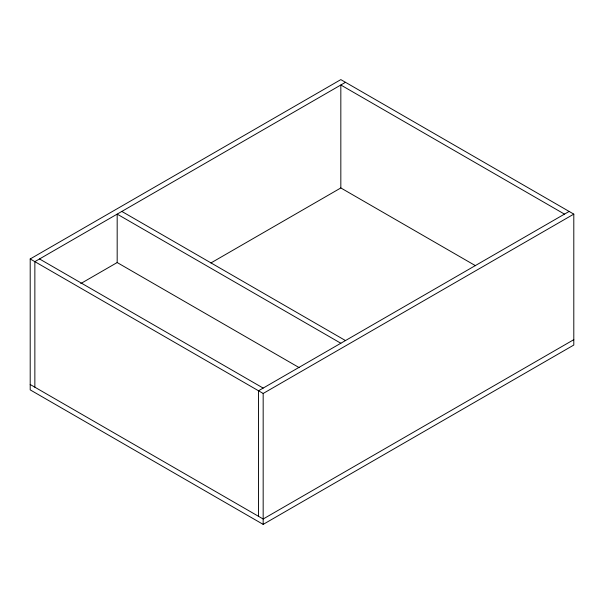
<?xml version="1.0" encoding="UTF-8"?>
<svg xmlns="http://www.w3.org/2000/svg" width="604" height="604" viewBox="0 0 604 604"><rect width="100%" height="100%" fill="white"/><g stroke="black" fill="none" stroke-linecap="round" stroke-linejoin="round"><path stroke-width="0.91" d="M30.2 258.957L340.83 79.615L573.8 214.126L573.8 345.043L263.17 524.385L30.2 389.874L30.2 258.957L263.17 393.461L573.8 214.126M345.488 82.31L34.858 261.645L34.858 387.187M80.777 283.563L117.176 262.544L299.199 367.632M210.902 262.966L340.83 187.95L475.507 265.707M569.142 211.43L258.512 390.773L258.512 516.314M573.8 339.659L263.17 519.002L30.2 384.499M564.483 214.126L340.83 84.998L340.83 187.95M121.834 211.43L345.488 340.558M340.83 343.246L117.176 214.126L117.176 262.544M39.517 258.957L263.17 388.085M263.17 393.461L263.17 524.385"/></g></svg>
